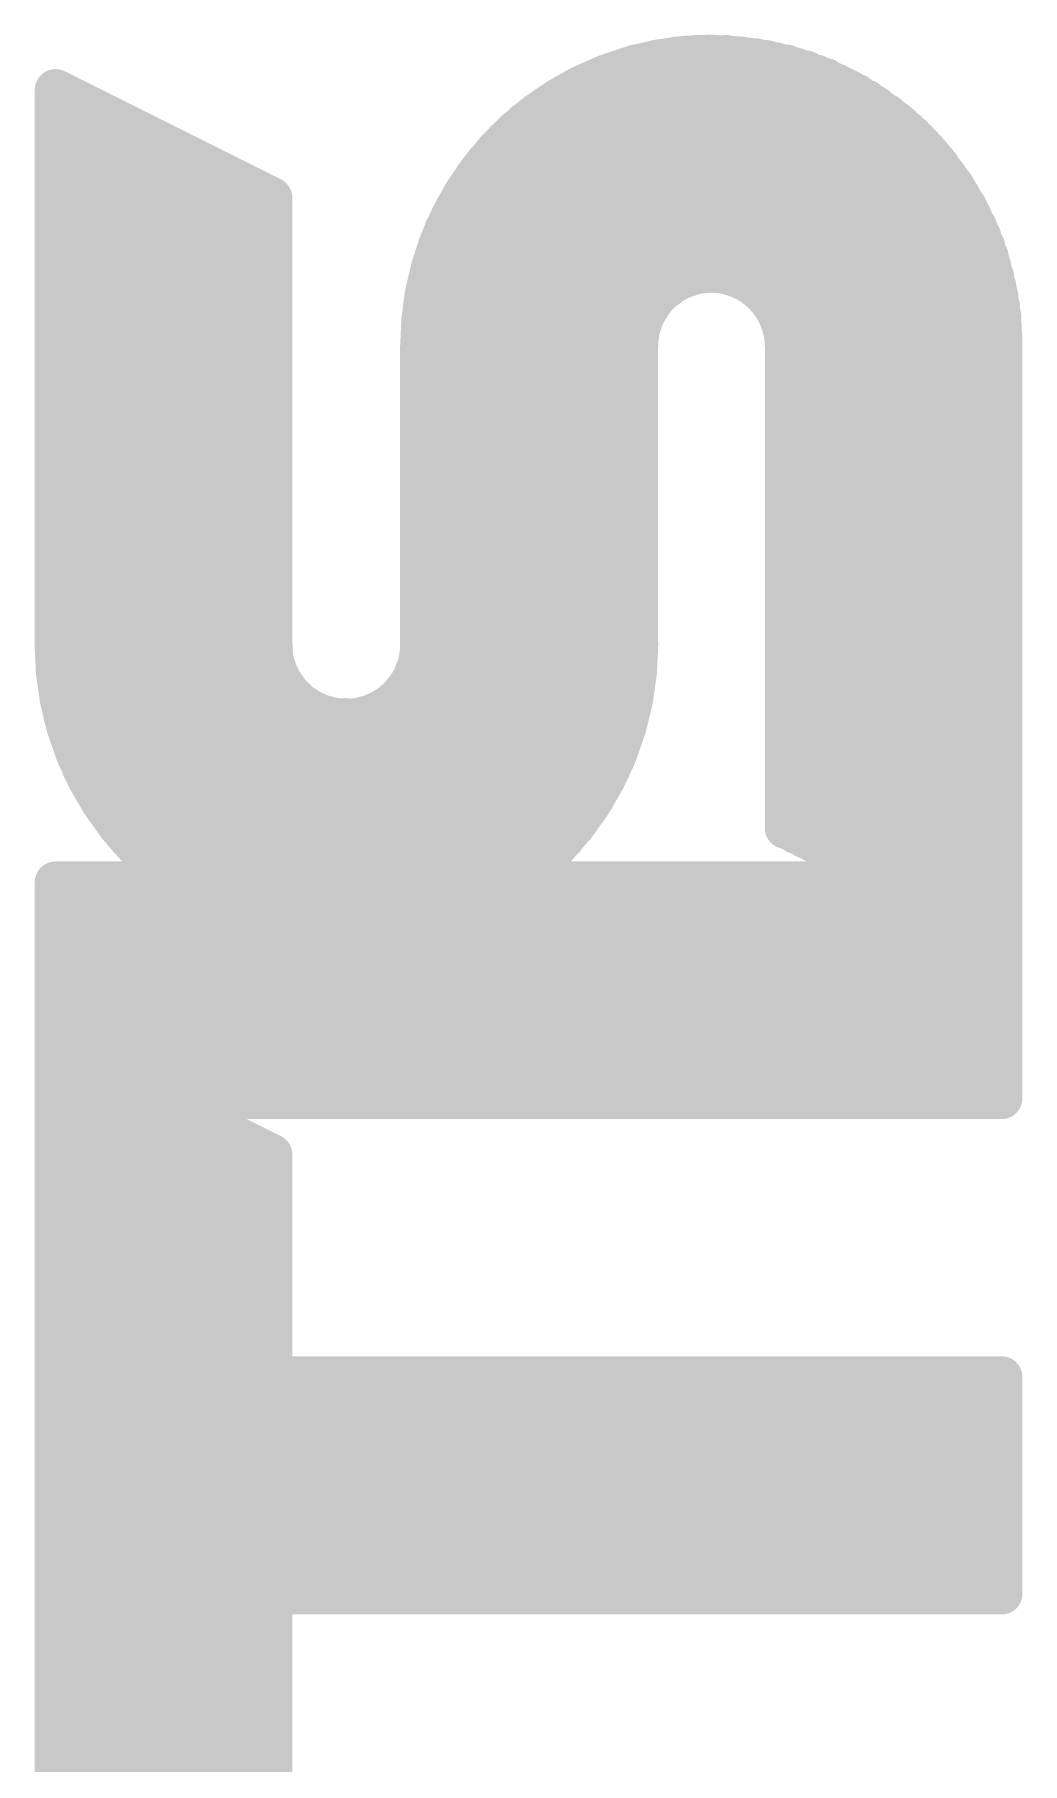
# Model space of a CAD drawing. Extents: x 99.9 to 127.4, y 95.7 to 155.
# Drawn here: x 121.699 to 122.891, y 104.554 to 106.64 of the extents above; entities that cross this region are included whole.
import ezdxf

# ---------------------------------------------------------------- set-up
doc = ezdxf.new("R2010")
doc.units = 0
doc.layers.get('0').update_dxf_attribs({"linetype": 'CONTINUOUS'})
doc.layers.add('SILK-TOP_PHO', color=14, linetype='CONTINUOUS')

# ---------------------------------------------------------------- blocks, each defined once
blk = doc.blocks.new('ROUND_117')
at = {"const_width": 0.02502}
blk.add_lwpolyline([(-0.01251, 0, 1), (0.01251, 0, 1)], format="xyb", close=True, dxfattribs=at)

msp = doc.modelspace()

# ---------------------------------------------------------------- linework, layer by layer
at = {"layer": 'SILK-TOP_PHO', "const_width": 0.050038}
for points in [[(122.515884, 106.614722, 0.4142136), (122.16511, 106.263948)], [(122.86615, 106.263948, 0.4133655), (122.515884, 106.614214)], [(122.515884, 106.353356, 0.4142136), (122.426476, 106.263948)], [(122.605292, 106.263948, 0.409272), (122.515884, 106.353356)], [(121.723912, 105.903776, 0.2434158), (121.872208, 105.617208)], [(121.985024, 105.903776, 0.4142201), (122.07494, 105.813606)], [(122.07494, 105.813606, 0.4142136), (122.16511, 105.903776)], [(122.27814, 105.616756, 0.2433247), (122.426608, 105.903776)]]:
    msp.add_lwpolyline(points, format="xyb", dxfattribs=at)
for points in [[(122.424444, 105.870756), (122.424444, 106.602784)], [(122.436636, 106.306366), (122.436636, 106.605324)], [(122.448574, 106.32313), (122.448574, 106.608118)], [(122.460766, 106.33456), (122.460766, 106.61015)], [(122.472958, 106.342688), (122.472958, 106.612182)], [(122.484896, 106.348022), (122.484896, 106.61269)], [(122.497088, 106.351324), (122.497088, 106.614214)], [(122.50928, 106.353356), (122.50928, 106.614214)], [(122.521218, 106.353356), (122.521218, 106.614214)], [(122.53341, 106.352086), (122.53341, 106.614214)], [(122.545602, 106.34853), (122.545602, 106.61269)], [(122.55754, 106.343196), (122.55754, 106.61142)], [(122.569732, 106.335322), (122.569732, 106.61015)], [(122.58167, 106.3244), (122.58167, 106.608118)], [(122.593862, 106.307636), (122.593862, 106.605324)], [(122.606054, 105.682542), (122.606054, 106.602784)], [(122.376184, 105.723436), (122.376184, 106.585258)], [(122.388122, 105.745788), (122.388122, 106.590592)], [(122.400314, 105.77195), (122.400314, 106.594656)], [(122.412506, 105.807002), (122.412506, 106.59872)], [(122.617992, 105.676446), (122.617992, 106.59872)], [(122.630184, 105.67035), (122.630184, 106.595418)], [(122.642376, 105.665016), (122.642376, 106.590592)], [(122.654314, 105.65892), (122.654314, 106.58602)], [(121.724166, 106.573066), (121.985024, 106.442764)], [(121.724166, 105.903776), (121.724166, 106.573066)], [(121.724166, 106.5657), (121.738136, 106.5657)], [(121.734834, 105.816908), (121.734834, 106.567732)], [(121.747026, 105.779316), (121.747026, 106.561636)], [(122.338338, 106.5657), (122.69343, 106.5657)], [(122.339862, 105.673906), (122.339862, 106.567224)], [(122.3518, 105.687876), (122.3518, 106.573828)], [(122.363992, 105.70464), (122.363992, 106.579924)], [(122.666506, 105.653078), (122.666506, 106.579924)], [(122.678444, 105.646982), (122.678444, 106.573828)], [(122.690636, 105.640886), (122.690636, 106.567732)], [(122.702828, 105.63479), (122.702828, 106.560366)], [(121.724166, 106.553762), (121.76252, 106.553762)], [(121.724166, 106.54157), (121.78665, 106.54157)], [(121.758964, 105.751122), (121.758964, 106.555794)], [(121.771156, 105.728262), (121.771156, 106.549698)], [(121.783348, 105.708704), (121.783348, 106.543602)], [(122.30227, 106.54157), (122.72899, 106.54157)], [(122.30354, 105.637584), (122.30354, 106.54284)], [(122.315732, 105.648252), (122.315732, 106.55173)], [(122.319034, 106.553762), (122.712226, 106.553762)], [(122.32767, 105.660444), (122.32767, 106.559604)], [(122.714766, 105.628694), (122.714766, 106.552238)], [(122.726958, 105.35666), (122.726958, 106.543602)], [(121.724166, 106.529378), (121.81078, 106.529378)], [(121.795286, 105.69194), (121.795286, 106.537506)], [(121.807478, 105.676446), (121.807478, 106.53141)], [(121.81967, 105.662984), (121.81967, 106.525314)], [(121.831608, 105.651046), (121.831608, 106.519472)], [(122.27941, 105.35666), (122.27941, 106.522774)], [(122.287284, 106.529378), (122.744484, 106.529378)], [(122.291348, 105.627424), (122.291348, 106.533442)], [(122.73915, 105.35666), (122.73915, 106.534204)], [(122.751088, 105.35666), (122.751088, 106.523536)], [(121.724166, 106.51744), (121.83491, 106.51744)], [(121.724166, 106.505248), (121.859294, 106.505248)], [(121.8438, 105.640124), (121.8438, 106.513376)], [(121.855738, 105.630218), (121.855738, 106.50728)], [(121.86793, 105.35666), (121.86793, 106.501184)], [(122.255026, 105.35666), (122.255026, 106.498644)], [(122.261884, 106.505248), (122.769884, 106.505248)], [(122.267218, 105.35666), (122.267218, 106.511344)], [(122.273822, 106.51744), (122.757946, 106.51744)], [(122.76328, 105.35666), (122.76328, 106.512106)], [(122.775472, 105.35666), (122.775472, 106.499152)], [(121.724166, 106.493056), (121.883424, 106.493056)], [(121.724166, 106.481118), (121.907554, 106.481118)], [(121.880122, 105.35666), (121.880122, 106.495088)], [(121.89206, 105.35666), (121.89206, 106.489246)], [(121.904252, 105.35666), (121.904252, 106.48315)], [(121.916444, 105.35666), (121.916444, 106.477054)], [(122.241056, 106.481118), (122.790712, 106.481118)], [(122.243088, 105.35666), (122.243088, 106.48442)], [(122.250962, 106.493056), (122.780806, 106.493056)], [(122.78741, 105.35666), (122.78741, 106.485182)], [(121.724166, 106.468926), (121.931684, 106.468926)], [(121.724166, 106.456988), (121.956068, 106.456988)], [(121.928382, 105.35666), (121.928382, 106.470958)], [(121.940574, 105.35666), (121.940574, 106.464862)], [(121.952766, 105.35666), (121.952766, 106.458766)], [(122.22353, 106.456988), (122.808238, 106.456988)], [(122.230896, 105.35666), (122.230896, 106.468418)], [(122.231658, 106.468926), (122.799602, 106.468926)], [(122.799602, 105.35666), (122.799602, 106.468926)], [(121.724166, 106.444796), (121.980198, 106.444796)], [(121.964704, 105.35666), (121.964704, 106.452924)], [(121.976896, 105.35666), (121.976896, 106.446828)], [(121.985024, 105.903776), (121.985024, 106.442764)], [(122.216164, 106.444796), (122.815604, 106.444796)], [(122.218704, 105.35666), (122.218704, 106.45013)], [(122.81154, 105.35666), (122.81154, 106.4514)], [(121.724166, 106.432604), (121.985024, 106.432604)], [(121.724166, 106.420666), (121.985024, 106.420666)], [(122.202702, 106.420666), (122.829066, 106.420666)], [(122.206766, 105.35666), (122.206766, 106.429302)], [(122.208798, 106.432604), (122.82297, 106.432604)], [(122.823732, 105.35666), (122.823732, 106.430572)], [(121.724166, 106.408474), (121.985024, 106.408474)], [(121.724166, 106.396282), (121.985024, 106.396282)], [(122.191272, 106.396282), (122.840496, 106.396282)], [(122.194574, 105.35666), (122.194574, 106.405172)], [(122.196606, 106.408474), (122.835162, 106.408474)], [(122.835924, 105.35666), (122.835924, 106.406442)], [(121.724166, 106.384344), (121.985024, 106.384344)], [(122.182636, 105.35666), (122.182636, 106.372914)], [(122.186446, 106.384344), (122.845322, 106.384344)], [(122.847862, 105.35666), (122.847862, 106.374946)], [(121.724166, 106.372152), (121.985024, 106.372152)], [(121.724166, 106.35996), (121.985024, 106.35996)], [(122.17908, 106.35996), (122.852688, 106.35996)], [(122.182636, 106.372152), (122.849386, 106.372152)], [(121.724166, 106.348022), (121.985024, 106.348022)], [(121.724166, 106.33583), (121.985024, 106.33583)], [(122.173238, 106.33583), (122.46356, 106.33583)], [(122.175778, 106.348022), (122.48642, 106.348022)], [(122.54611, 106.348022), (122.85599, 106.348022)], [(122.56897, 106.33583), (122.858784, 106.33583)], [(121.724166, 106.323892), (121.985024, 106.323892)], [(121.724166, 106.3117), (121.985024, 106.3117)], [(122.168412, 106.3117), (122.4407, 106.3117)], [(122.170444, 105.35666), (122.170444, 106.325162)], [(122.170444, 106.323892), (122.449336, 106.323892)], [(122.582432, 106.323892), (122.861324, 106.323892)], [(122.59183, 106.3117), (122.863356, 106.3117)], [(122.860054, 105.35666), (122.860054, 106.328464)], [(121.724166, 106.299508), (121.985024, 106.299508)], [(122.167142, 106.299508), (122.433842, 106.299508)], [(122.597926, 106.299508), (122.86488, 106.299508)], [(121.724166, 106.28757), (121.985024, 106.28757)], [(121.724166, 106.275378), (121.985024, 106.275378)], [(122.165618, 106.275378), (122.427238, 106.275378)], [(122.16638, 106.28757), (122.429778, 106.28757)], [(122.602498, 106.28757), (122.865388, 106.28757)], [(122.60453, 106.275378), (122.86615, 106.275378)], [(121.724166, 106.263186), (121.985024, 106.263186)], [(121.724166, 106.251248), (121.985024, 106.251248)], [(122.16511, 105.903776), (122.16511, 106.263948)], [(122.16511, 106.263186), (122.426476, 106.263186)], [(122.16511, 106.251248), (122.426476, 106.251248)], [(122.426476, 105.903776), (122.426476, 106.263948)], [(122.605292, 105.683304), (122.605292, 106.263948)], [(122.605292, 106.263186), (122.86615, 106.263186)], [(122.605292, 106.251248), (122.86615, 106.251248)], [(122.86615, 105.35666), (122.86615, 106.263948)], [(121.724166, 106.239056), (121.985024, 106.239056)], [(121.724166, 106.227118), (121.985024, 106.227118)], [(122.16511, 106.239056), (122.426476, 106.239056)], [(122.16511, 106.227118), (122.426476, 106.227118)], [(122.605292, 106.239056), (122.86615, 106.239056)], [(122.605292, 106.227118), (122.86615, 106.227118)], [(121.724166, 106.214926), (121.985024, 106.214926)], [(122.16511, 106.214926), (122.426476, 106.214926)], [(122.605292, 106.214926), (122.86615, 106.214926)], [(121.724166, 106.202734), (121.985024, 106.202734)], [(121.724166, 106.190796), (121.985024, 106.190796)], [(122.16511, 106.202734), (122.426476, 106.202734)], [(122.16511, 106.190796), (122.426476, 106.190796)], [(122.605292, 106.202734), (122.86615, 106.202734)], [(122.605292, 106.190796), (122.86615, 106.190796)], [(121.724166, 106.178604), (121.985024, 106.178604)], [(121.724166, 106.166412), (121.985024, 106.166412)], [(122.16511, 106.178604), (122.426476, 106.178604)], [(122.16511, 106.166412), (122.426476, 106.166412)], [(122.605292, 106.178604), (122.86615, 106.178604)], [(122.605292, 106.166412), (122.86615, 106.166412)], [(121.724166, 106.154474), (121.985024, 106.154474)], [(122.16511, 106.154474), (122.426476, 106.154474)], [(122.605292, 106.154474), (122.86615, 106.154474)], [(121.724166, 106.142282), (121.985024, 106.142282)], [(121.724166, 106.13009), (121.985024, 106.13009)], [(122.16511, 106.142282), (122.426476, 106.142282)], [(122.16511, 106.13009), (122.426476, 106.13009)], [(122.605292, 106.142282), (122.86615, 106.142282)], [(122.605292, 106.13009), (122.86615, 106.13009)], [(121.724166, 106.118152), (121.985024, 106.118152)], [(121.724166, 106.10596), (121.985024, 106.10596)], [(122.16511, 106.118152), (122.426476, 106.118152)], [(122.16511, 106.10596), (122.426476, 106.10596)], [(122.605292, 106.118152), (122.86615, 106.118152)], [(122.605292, 106.10596), (122.86615, 106.10596)], [(121.724166, 106.094022), (121.985024, 106.094022)], [(121.724166, 106.08183), (121.985024, 106.08183)], [(122.16511, 106.094022), (122.426476, 106.094022)], [(122.16511, 106.08183), (122.426476, 106.08183)], [(122.605292, 106.094022), (122.86615, 106.094022)], [(122.605292, 106.08183), (122.86615, 106.08183)], [(121.724166, 106.069638), (121.985024, 106.069638)], [(122.16511, 106.069638), (122.426476, 106.069638)], [(122.605292, 106.069638), (122.86615, 106.069638)], [(121.724166, 106.0577), (121.985024, 106.0577)], [(121.724166, 106.045508), (121.985024, 106.045508)], [(122.16511, 106.0577), (122.426476, 106.0577)], [(122.16511, 106.045508), (122.426476, 106.045508)], [(122.605292, 106.0577), (122.86615, 106.0577)], [(122.605292, 106.045508), (122.86615, 106.045508)], [(121.724166, 106.033316), (121.985024, 106.033316)], [(121.724166, 106.021378), (121.985024, 106.021378)], [(122.16511, 106.033316), (122.426476, 106.033316)], [(122.16511, 106.021378), (122.426476, 106.021378)], [(122.605292, 106.033316), (122.86615, 106.033316)], [(122.605292, 106.021378), (122.86615, 106.021378)], [(121.724166, 106.009186), (121.985024, 106.009186)], [(121.724166, 105.996994), (121.985024, 105.996994)], [(122.16511, 106.009186), (122.426476, 106.009186)], [(122.16511, 105.996994), (122.426476, 105.996994)], [(122.605292, 106.009186), (122.86615, 106.009186)], [(122.605292, 105.996994), (122.86615, 105.996994)], [(121.724166, 105.985056), (121.985024, 105.985056)], [(122.16511, 105.985056), (122.426476, 105.985056)], [(122.605292, 105.985056), (122.86615, 105.985056)], [(121.724166, 105.972864), (121.985024, 105.972864)], [(121.724166, 105.960926), (121.985024, 105.960926)], [(122.16511, 105.972864), (122.426476, 105.972864)], [(122.16511, 105.960926), (122.426476, 105.960926)], [(122.605292, 105.972864), (122.86615, 105.972864)], [(122.605292, 105.960926), (122.86615, 105.960926)], [(121.724166, 105.948734), (121.985024, 105.948734)], [(121.724166, 105.936542), (121.985024, 105.936542)], [(122.16511, 105.948734), (122.426476, 105.948734)], [(122.16511, 105.936542), (122.426476, 105.936542)], [(122.605292, 105.948734), (122.86615, 105.948734)], [(122.605292, 105.936542), (122.86615, 105.936542)], [(121.724166, 105.924604), (121.985024, 105.924604)], [(122.16511, 105.924604), (122.426476, 105.924604)], [(122.605292, 105.924604), (122.86615, 105.924604)], [(121.724166, 105.912412), (121.985024, 105.912412)], [(121.724166, 105.90022), (121.985532, 105.90022)], [(122.16511, 105.912412), (122.426476, 105.912412)], [(122.16511, 105.90022), (122.426476, 105.90022)], [(122.605292, 105.912412), (122.86615, 105.912412)], [(122.605292, 105.90022), (122.86615, 105.90022)], [(121.724674, 105.888282), (121.986294, 105.888282)], [(121.725436, 105.87609), (121.989596, 105.87609)], [(121.988834, 105.35666), (121.988834, 105.87736)], [(122.161046, 105.87609), (122.425206, 105.87609)], [(122.164348, 105.888282), (122.425714, 105.888282)], [(122.605292, 105.888282), (122.86615, 105.888282)], [(122.605292, 105.87609), (122.86615, 105.87609)], [(121.726706, 105.864152), (121.994422, 105.864152)], [(121.72823, 105.85196), (122.001788, 105.85196)], [(122.001026, 105.35666), (122.001026, 105.852722)], [(122.148854, 105.85196), (122.422412, 105.85196)], [(122.15622, 105.864152), (122.423936, 105.864152)], [(122.158252, 105.35666), (122.158252, 105.869994)], [(122.605292, 105.864152), (122.86615, 105.864152)], [(122.605292, 105.85196), (122.86615, 105.85196)], [(121.730262, 105.839768), (122.011694, 105.839768)], [(122.013218, 105.35666), (122.013218, 105.838498)], [(122.134122, 105.35666), (122.134122, 105.835704)], [(122.138948, 105.839768), (122.42038, 105.839768)], [(122.146314, 105.35666), (122.146314, 105.849166)], [(122.605292, 105.839768), (122.86615, 105.839768)], [(121.732802, 105.82783), (122.02668, 105.82783)], [(121.735596, 105.815638), (122.056144, 105.815638)], [(122.025156, 105.35666), (122.025156, 105.8291)], [(122.037348, 105.35666), (122.037348, 105.822242)], [(122.04954, 105.35666), (122.04954, 105.81767)], [(122.061478, 105.35666), (122.061478, 105.814876)], [(122.07367, 105.35666), (122.07367, 105.814368)], [(122.085608, 105.35666), (122.085608, 105.814368)], [(122.094498, 105.815638), (122.415046, 105.815638)], [(122.0978, 105.35666), (122.0978, 105.816908)], [(122.109992, 105.35666), (122.109992, 105.820972)], [(122.12193, 105.35666), (122.12193, 105.827068)], [(122.123962, 105.82783), (122.41784, 105.82783)], [(122.605292, 105.82783), (122.86615, 105.82783)], [(122.605292, 105.815638), (122.86615, 105.815638)], [(121.738898, 105.803446), (122.411744, 105.803446)], [(121.742962, 105.791508), (122.40768, 105.791508)], [(122.605292, 105.803446), (122.86615, 105.803446)], [(122.605292, 105.791508), (122.86615, 105.791508)], [(121.747026, 105.779316), (122.403616, 105.779316)], [(122.605292, 105.779316), (122.86615, 105.779316)], [(121.751598, 105.767124), (122.399044, 105.767124)], [(121.756932, 105.755186), (122.393456, 105.755186)], [(122.605292, 105.767124), (122.86615, 105.767124)], [(122.605292, 105.755186), (122.86615, 105.755186)], [(121.763028, 105.742994), (122.387614, 105.742994)], [(121.769886, 105.731056), (122.380756, 105.731056)], [(122.605292, 105.742994), (122.86615, 105.742994)], [(122.605292, 105.731056), (122.86615, 105.731056)], [(121.777252, 105.718864), (122.374152, 105.718864)], [(121.784618, 105.706672), (122.366024, 105.706672)], [(122.605292, 105.718864), (122.86615, 105.718864)], [(122.605292, 105.706672), (122.86615, 105.706672)], [(121.793254, 105.694734), (122.357388, 105.694734)], [(122.605292, 105.694734), (122.86615, 105.694734)], [(121.802652, 105.682542), (122.34799, 105.682542)], [(121.812812, 105.67035), (122.33783, 105.67035)], [(122.605292, 105.683304), (122.737118, 105.617264)], [(122.605292, 105.682542), (122.86615, 105.682542)], [(122.630184, 105.67035), (122.86615, 105.67035)], [(121.824242, 105.658412), (122.3264, 105.658412)], [(121.836942, 105.64622), (122.314208, 105.64622)], [(122.655076, 105.658412), (122.86615, 105.658412)], [(122.679206, 105.64622), (122.86615, 105.64622)], [(121.850404, 105.634282), (122.300238, 105.634282)], [(121.865898, 105.62209), (122.284744, 105.62209)], [(122.703336, 105.634282), (122.86615, 105.634282)], [(122.72772, 105.62209), (122.86615, 105.62209)], [(121.724166, 105.617264), (121.871994, 105.617264)], [(121.724166, 104.488234), (121.724166, 105.617264)], [(121.724166, 105.609898), (122.86615, 105.609898)], [(121.734834, 104.482646), (121.734834, 105.617264)], [(121.747026, 104.476804), (121.747026, 105.617264)], [(121.758964, 104.470708), (121.758964, 105.617264)], [(121.771156, 104.464612), (121.771156, 105.617264)], [(121.783348, 104.458516), (121.783348, 105.617264)], [(121.795286, 104.45242), (121.795286, 105.617264)], [(121.807478, 104.446578), (121.807478, 105.617264)], [(121.81967, 104.440482), (121.81967, 105.617264)], [(121.831608, 104.434386), (121.831608, 105.617264)], [(121.8438, 104.42829), (121.8438, 105.617264)], [(121.855738, 104.422194), (121.855738, 105.617264)], [(122.277886, 105.617264), (122.737118, 105.617264)], [(122.291348, 105.35666), (122.291348, 105.617264)], [(122.30354, 105.35666), (122.30354, 105.617264)], [(122.315732, 105.35666), (122.315732, 105.617264)], [(122.32767, 105.35666), (122.32767, 105.617264)], [(122.339862, 105.35666), (122.339862, 105.617264)], [(122.3518, 105.35666), (122.3518, 105.617264)], [(122.363992, 105.35666), (122.363992, 105.617264)], [(122.376184, 105.35666), (122.376184, 105.617264)], [(122.388122, 105.35666), (122.388122, 105.617264)], [(122.400314, 105.35666), (122.400314, 105.617264)], [(122.412506, 105.35666), (122.412506, 105.617264)], [(122.424444, 105.35666), (122.424444, 105.617264)], [(122.436636, 105.35666), (122.436636, 105.617264)], [(122.448574, 105.35666), (122.448574, 105.617264)], [(122.460766, 105.35666), (122.460766, 105.617264)], [(122.472958, 105.35666), (122.472958, 105.617264)], [(122.484896, 105.35666), (122.484896, 105.617264)], [(122.497088, 105.35666), (122.497088, 105.617264)], [(122.50928, 105.35666), (122.50928, 105.617264)], [(122.521218, 105.35666), (122.521218, 105.617264)], [(122.53341, 105.35666), (122.53341, 105.617264)], [(122.545602, 105.35666), (122.545602, 105.617264)], [(122.55754, 105.35666), (122.55754, 105.617264)], [(122.569732, 105.35666), (122.569732, 105.617264)], [(122.58167, 105.35666), (122.58167, 105.617264)], [(122.593862, 105.35666), (122.593862, 105.617264)], [(122.606054, 105.35666), (122.606054, 105.617264)], [(122.617992, 105.35666), (122.617992, 105.617264)], [(122.630184, 105.35666), (122.630184, 105.617264)], [(122.642376, 105.35666), (122.642376, 105.617264)], [(122.654314, 105.35666), (122.654314, 105.617264)], [(122.666506, 105.35666), (122.666506, 105.617264)], [(122.678444, 105.35666), (122.678444, 105.617264)], [(122.690636, 105.35666), (122.690636, 105.617264)], [(122.702828, 105.35666), (122.702828, 105.617264)], [(122.714766, 105.35666), (122.714766, 105.617264)], [(121.724166, 105.59796), (122.86615, 105.59796)], [(121.724166, 105.585768), (122.86615, 105.585768)], [(121.724166, 105.573576), (122.86615, 105.573576)], [(121.724166, 105.561638), (122.86615, 105.561638)], [(121.724166, 105.549446), (122.86615, 105.549446)], [(121.724166, 105.537254), (122.86615, 105.537254)], [(121.724166, 105.525316), (122.86615, 105.525316)], [(121.724166, 105.513124), (122.86615, 105.513124)], [(121.724166, 105.501186), (122.86615, 105.501186)], [(121.724166, 105.488994), (122.86615, 105.488994)], [(121.724166, 105.476802), (122.86615, 105.476802)], [(121.724166, 105.464864), (122.86615, 105.464864)], [(121.724166, 105.452672), (122.86615, 105.452672)], [(121.724166, 105.44048), (122.86615, 105.44048)], [(121.724166, 105.428542), (122.86615, 105.428542)], [(121.724166, 105.41635), (122.86615, 105.41635)], [(121.724166, 105.404158), (122.86615, 105.404158)], [(121.724166, 105.39222), (122.86615, 105.39222)], [(121.724166, 105.380028), (122.86615, 105.380028)], [(121.724166, 105.36809), (122.86615, 105.36809)], [(121.724166, 105.355898), (121.850404, 105.355898)], [(121.849134, 105.35666), (122.86615, 105.35666)], [(121.849134, 105.35666), (121.985024, 105.288588)], [(121.724166, 105.343706), (121.874788, 105.343706)], [(121.724166, 105.331768), (121.898918, 105.331768)], [(121.86793, 104.416098), (121.86793, 105.347262)], [(121.880122, 104.410256), (121.880122, 105.341166)], [(121.89206, 104.40416), (121.89206, 105.33507)], [(121.724166, 105.319576), (121.923048, 105.319576)], [(121.904252, 104.398064), (121.904252, 105.328974)], [(121.916444, 104.391968), (121.916444, 105.322878)], [(121.928382, 103.506778), (121.928382, 105.316782)], [(121.940574, 103.496618), (121.940574, 105.31094)], [(121.724166, 105.307384), (121.947178, 105.307384)], [(121.724166, 105.295446), (121.971562, 105.295446)], [(121.952766, 103.48722), (121.952766, 105.304844)], [(121.964704, 103.478584), (121.964704, 105.298748)], [(121.976896, 103.469948), (121.976896, 105.292652)], [(121.985024, 105.020364), (121.985024, 105.288588)], [(121.724166, 105.283254), (121.985024, 105.283254)], [(121.724166, 105.271316), (121.985024, 105.271316)], [(121.724166, 105.259124), (121.985024, 105.259124)], [(121.724166, 105.246932), (121.985024, 105.246932)], [(121.724166, 105.234994), (121.985024, 105.234994)], [(121.724166, 105.222802), (121.985024, 105.222802)], [(121.724166, 105.21061), (121.985024, 105.21061)], [(121.724166, 105.198672), (121.985024, 105.198672)], [(121.724166, 105.18648), (121.985024, 105.18648)], [(121.724166, 105.174288), (121.985024, 105.174288)], [(121.724166, 105.16235), (121.985024, 105.16235)], [(121.724166, 105.150158), (121.985024, 105.150158)], [(121.724166, 105.13822), (121.985024, 105.13822)], [(121.724166, 105.126028), (121.985024, 105.126028)], [(121.724166, 105.113836), (121.985024, 105.113836)], [(121.724166, 105.101898), (121.985024, 105.101898)], [(121.724166, 105.089706), (121.985024, 105.089706)], [(121.724166, 105.077514), (121.985024, 105.077514)], [(121.724166, 105.065576), (121.985024, 105.065576)], [(121.724166, 105.053384), (121.985024, 105.053384)], [(121.724166, 105.041446), (121.985024, 105.041446)], [(121.724166, 105.029254), (121.985024, 105.029254)], [(121.724166, 105.017062), (122.86615, 105.017062)], [(121.985024, 105.020364), (122.86615, 105.020364)], [(121.988834, 104.758998), (121.988834, 105.020364)], [(122.001026, 104.758998), (122.001026, 105.020364)], [(122.013218, 104.758998), (122.013218, 105.020364)], [(122.025156, 104.758998), (122.025156, 105.020364)], [(122.037348, 104.758998), (122.037348, 105.020364)], [(122.04954, 104.758998), (122.04954, 105.020364)], [(122.061478, 104.758998), (122.061478, 105.020364)], [(122.07367, 104.758998), (122.07367, 105.020364)], [(122.085608, 104.758998), (122.085608, 105.020364)], [(122.0978, 104.758998), (122.0978, 105.020364)], [(122.109992, 104.758998), (122.109992, 105.020364)], [(122.12193, 104.758998), (122.12193, 105.020364)], [(122.134122, 104.758998), (122.134122, 105.020364)], [(122.146314, 104.758998), (122.146314, 105.020364)], [(122.158252, 104.758998), (122.158252, 105.020364)], [(122.170444, 104.758998), (122.170444, 105.020364)], [(122.182636, 104.758998), (122.182636, 105.020364)], [(122.194574, 104.758998), (122.194574, 105.020364)], [(122.206766, 104.758998), (122.206766, 105.020364)], [(122.218704, 104.758998), (122.218704, 105.020364)], [(122.230896, 104.758998), (122.230896, 105.020364)], [(122.243088, 104.758998), (122.243088, 105.020364)], [(122.255026, 104.758998), (122.255026, 105.020364)], [(122.267218, 104.758998), (122.267218, 105.020364)], [(122.27941, 104.758998), (122.27941, 105.020364)], [(122.291348, 104.758998), (122.291348, 105.020364)], [(122.30354, 104.758998), (122.30354, 105.020364)], [(122.315732, 104.758998), (122.315732, 105.020364)], [(122.32767, 104.758998), (122.32767, 105.020364)], [(122.339862, 104.758998), (122.339862, 105.020364)], [(122.3518, 104.758998), (122.3518, 105.020364)], [(122.363992, 104.758998), (122.363992, 105.020364)], [(122.376184, 104.758998), (122.376184, 105.020364)], [(122.388122, 104.758998), (122.388122, 105.020364)], [(122.400314, 104.758998), (122.400314, 105.020364)], [(122.412506, 104.758998), (122.412506, 105.020364)], [(122.424444, 104.758998), (122.424444, 105.020364)], [(122.436636, 104.758998), (122.436636, 105.020364)], [(122.448574, 104.758998), (122.448574, 105.020364)], [(122.460766, 104.758998), (122.460766, 105.020364)], [(122.472958, 104.758998), (122.472958, 105.020364)], [(122.484896, 104.758998), (122.484896, 105.020364)], [(122.497088, 104.758998), (122.497088, 105.020364)], [(122.50928, 104.758998), (122.50928, 105.020364)], [(122.521218, 104.758998), (122.521218, 105.020364)], [(122.53341, 104.758998), (122.53341, 105.020364)], [(122.545602, 104.758998), (122.545602, 105.020364)], [(122.55754, 104.758998), (122.55754, 105.020364)], [(122.569732, 104.758998), (122.569732, 105.020364)], [(122.58167, 104.758998), (122.58167, 105.020364)], [(122.593862, 104.758998), (122.593862, 105.020364)], [(122.606054, 104.758998), (122.606054, 105.020364)], [(122.617992, 104.758998), (122.617992, 105.020364)], [(122.630184, 104.758998), (122.630184, 105.020364)], [(122.642376, 104.758998), (122.642376, 105.020364)], [(122.654314, 104.758998), (122.654314, 105.020364)], [(122.666506, 104.758998), (122.666506, 105.020364)], [(122.678444, 104.758998), (122.678444, 105.020364)], [(122.690636, 104.758998), (122.690636, 105.020364)], [(122.702828, 104.758998), (122.702828, 105.020364)], [(122.714766, 104.758998), (122.714766, 105.020364)], [(122.726958, 104.758998), (122.726958, 105.020364)], [(122.73915, 104.758998), (122.73915, 105.020364)], [(122.751088, 104.758998), (122.751088, 105.020364)], [(122.76328, 104.758998), (122.76328, 105.020364)], [(122.775472, 104.758998), (122.775472, 105.020364)], [(122.78741, 104.758998), (122.78741, 105.020364)], [(122.799602, 104.758998), (122.799602, 105.020364)], [(122.81154, 104.758998), (122.81154, 105.020364)], [(122.823732, 104.758998), (122.823732, 105.020364)], [(122.835924, 104.758998), (122.835924, 105.020364)], [(122.847862, 104.758998), (122.847862, 105.020364)], [(122.860054, 104.758998), (122.860054, 105.020364)], [(122.86615, 104.758998), (122.86615, 105.020364)], [(121.724166, 105.005124), (122.86615, 105.005124)], [(121.724166, 104.992932), (122.86615, 104.992932)], [(121.724166, 104.98074), (122.86615, 104.98074)], [(121.724166, 104.968802), (122.86615, 104.968802)], [(121.724166, 104.95661), (122.86615, 104.95661)], [(121.724166, 104.944418), (122.86615, 104.944418)], [(121.724166, 104.93248), (122.86615, 104.93248)], [(121.724166, 104.920288), (122.86615, 104.920288)], [(121.724166, 104.90835), (122.86615, 104.90835)], [(121.724166, 104.896158), (122.86615, 104.896158)], [(121.724166, 104.883966), (122.86615, 104.883966)], [(121.724166, 104.872028), (122.86615, 104.872028)], [(121.724166, 104.859836), (122.86615, 104.859836)], [(121.724166, 104.847644), (122.86615, 104.847644)], [(121.724166, 104.835706), (122.86615, 104.835706)], [(121.724166, 104.823514), (122.86615, 104.823514)], [(121.724166, 104.811322), (122.86615, 104.811322)], [(121.724166, 104.799384), (122.86615, 104.799384)], [(121.724166, 104.787192), (122.86615, 104.787192)], [(121.724166, 104.775254), (122.86615, 104.775254)], [(121.724166, 104.763062), (122.86615, 104.763062)], [(121.724166, 104.75087), (121.985024, 104.75087)], [(121.985024, 104.426258), (121.985024, 104.758998)], [(121.985024, 104.758998), (122.86615, 104.758998)], [(121.724166, 104.738932), (121.985024, 104.738932)], [(121.724166, 104.72674), (121.985024, 104.72674)], [(121.724166, 104.714548), (121.985024, 104.714548)], [(121.724166, 104.70261), (121.985024, 104.70261)], [(121.724166, 104.690418), (121.985024, 104.690418)], [(121.724166, 104.67848), (121.985024, 104.67848)], [(121.724166, 104.666288), (121.985024, 104.666288)], [(121.724166, 104.654096), (121.985024, 104.654096)], [(121.724166, 104.642158), (121.985024, 104.642158)], [(121.724166, 104.629966), (121.985024, 104.629966)], [(121.724166, 104.617774), (121.985024, 104.617774)], [(121.724166, 104.605836), (121.985024, 104.605836)], [(121.724166, 104.593644), (121.985024, 104.593644)], [(121.724166, 104.581452), (121.985024, 104.581452)], [(121.724166, 104.569514), (121.985024, 104.569514)], [(121.724166, 104.557322), (121.985024, 104.557322)], [(121.724166, 104.545384), (121.985024, 104.545384)], [(121.724166, 104.533192), (121.985024, 104.533192)]]:
    msp.add_lwpolyline(points, dxfattribs=at)

# ---------------------------------------------------------------- block references
at = {"layer": 'SILK-TOP_PHO'}
for p in [(122.424444, 106.602784), (122.436636, 106.605324), (122.448574, 106.608118), (122.460766, 106.61015), (122.472958, 106.612182), (122.484896, 106.61269), (122.497088, 106.614214), (122.50928, 106.614214), (122.515884, 106.614722), (122.515884, 106.614214), (122.515884, 106.614214), (122.521218, 106.614214), (122.53341, 106.614214), (122.545602, 106.61269), (122.55754, 106.61142), (122.569732, 106.61015), (122.58167, 106.608118), (122.593862, 106.605324), (122.606054, 106.602784), (122.376184, 106.585258), (122.388122, 106.590592), (122.400314, 106.594656), (122.412506, 106.59872), (122.617992, 106.59872), (122.630184, 106.595418), (122.642376, 106.590592), (122.654314, 106.58602), (121.724166, 106.573066), (121.724166, 106.573066), (121.724166, 106.5657), (121.734834, 106.567732), (121.738136, 106.5657), (121.747026, 106.561636), (122.338338, 106.5657), (122.339862, 106.567224), (122.3518, 106.573828), (122.363992, 106.579924), (122.666506, 106.579924), (122.678444, 106.573828), (122.690636, 106.567732), (122.69343, 106.5657), (122.702828, 106.560366), (121.724166, 106.553762), (121.724166, 106.54157), (121.758964, 106.555794), (121.76252, 106.553762), (121.771156, 106.549698), (121.783348, 106.543602), (121.78665, 106.54157), (122.30227, 106.54157), (122.30354, 106.54284), (122.315732, 106.55173), (122.319034, 106.553762), (122.32767, 106.559604), (122.712226, 106.553762), (122.714766, 106.552238), (122.726958, 106.543602), (122.72899, 106.54157), (121.724166, 106.529378), (121.795286, 106.537506), (121.807478, 106.53141), (121.81078, 106.529378), (121.81967, 106.525314), (121.831608, 106.519472), (122.27941, 106.522774), (122.287284, 106.529378), (122.291348, 106.533442), (122.73915, 106.534204), (122.744484, 106.529378), (122.751088, 106.523536), (121.724166, 106.51744), (121.724166, 106.505248), (121.83491, 106.51744), (121.8438, 106.513376), (121.855738, 106.50728), (121.859294, 106.505248), (121.86793, 106.501184), (122.255026, 106.498644), (122.261884, 106.505248), (122.267218, 106.511344), (122.273822, 106.51744), (122.757946, 106.51744), (122.76328, 106.512106), (122.769884, 106.505248), (122.775472, 106.499152), (121.724166, 106.493056), (121.724166, 106.481118), (121.880122, 106.495088), (121.883424, 106.493056), (121.89206, 106.489246), (121.904252, 106.48315), (121.907554, 106.481118), (121.916444, 106.477054), (122.241056, 106.481118), (122.243088, 106.48442), (122.250962, 106.493056), (122.780806, 106.493056), (122.78741, 106.485182), (122.790712, 106.481118), (121.724166, 106.468926), (121.724166, 106.456988), (121.928382, 106.470958), (121.931684, 106.468926), (121.940574, 106.464862), (121.952766, 106.458766), (121.956068, 106.456988), (122.22353, 106.456988), (122.230896, 106.468418), (122.231658, 106.468926), (122.799602, 106.468926), (122.799602, 106.468926), (122.808238, 106.456988), (121.724166, 106.444796), (121.964704, 106.452924), (121.976896, 106.446828), (121.980198, 106.444796), (121.985024, 106.442764), (121.985024, 106.442764), (122.216164, 106.444796), (122.218704, 106.45013), (122.81154, 106.4514), (122.815604, 106.444796), (121.724166, 106.432604), (121.724166, 106.420666), (121.985024, 106.432604), (121.985024, 106.420666), (122.202702, 106.420666), (122.206766, 106.429302), (122.208798, 106.432604), (122.82297, 106.432604), (122.823732, 106.430572), (122.829066, 106.420666), (121.724166, 106.408474), (121.724166, 106.396282), (121.985024, 106.408474), (121.985024, 106.396282), (122.191272, 106.396282), (122.194574, 106.405172), (122.196606, 106.408474), (122.835162, 106.408474), (122.835924, 106.406442), (122.840496, 106.396282), (121.724166, 106.384344), (121.985024, 106.384344), (122.182636, 106.372914), (122.186446, 106.384344), (122.845322, 106.384344), (122.847862, 106.374946), (121.724166, 106.372152), (121.724166, 106.35996), (121.985024, 106.372152), (121.985024, 106.35996), (122.17908, 106.35996), (122.182636, 106.372152), (122.50928, 106.353356), (122.515884, 106.353356), (122.515884, 106.353356), (122.515884, 106.353356), (122.521218, 106.353356), (122.53341, 106.352086), (122.849386, 106.372152), (122.852688, 106.35996), (121.724166, 106.348022), (121.724166, 106.33583), (121.985024, 106.348022), (121.985024, 106.33583), (122.173238, 106.33583), (122.175778, 106.348022), (122.460766, 106.33456), (122.46356, 106.33583), (122.472958, 106.342688), (122.484896, 106.348022), (122.48642, 106.348022), (122.497088, 106.351324), (122.545602, 106.34853), (122.54611, 106.348022), (122.55754, 106.343196), (122.56897, 106.33583), (122.569732, 106.335322), (122.85599, 106.348022), (122.858784, 106.33583), (121.724166, 106.323892), (121.724166, 106.3117), (121.985024, 106.323892), (121.985024, 106.3117), (122.168412, 106.3117), (122.170444, 106.325162), (122.170444, 106.323892), (122.4407, 106.3117), (122.448574, 106.32313), (122.449336, 106.323892), (122.58167, 106.3244), (122.582432, 106.323892), (122.59183, 106.3117), (122.860054, 106.328464), (122.861324, 106.323892), (122.863356, 106.3117), (121.724166, 106.299508), (121.985024, 106.299508), (122.167142, 106.299508), (122.433842, 106.299508), (122.436636, 106.306366), (122.593862, 106.307636), (122.597926, 106.299508), (122.86488, 106.299508), (121.724166, 106.28757), (121.724166, 106.275378), (121.985024, 106.28757), (121.985024, 106.275378), (122.165618, 106.275378), (122.16638, 106.28757), (122.427238, 106.275378), (122.429778, 106.28757), (122.602498, 106.28757), (122.60453, 106.275378), (122.865388, 106.28757), (122.86615, 106.275378), (121.724166, 106.263186), (121.724166, 106.251248), (121.985024, 106.263186), (121.985024, 106.251248), (122.16511, 106.263948), (122.16511, 106.263948), (122.16511, 106.263948), (122.16511, 106.263186), (122.16511, 106.251248), (122.426476, 106.263948), (122.426476, 106.263948), (122.426476, 106.263948), (122.426476, 106.263186), (122.426476, 106.251248), (122.605292, 106.263948), (122.605292, 106.263948), (122.605292, 106.263186), (122.605292, 106.251248), (122.86615, 106.263948), (122.86615, 106.263948), (122.86615, 106.263186), (122.86615, 106.251248), (121.724166, 106.239056), (121.724166, 106.227118), (121.985024, 106.239056), (121.985024, 106.227118), (122.16511, 106.239056), (122.16511, 106.227118), (122.426476, 106.239056), (122.426476, 106.227118), (122.605292, 106.239056), (122.605292, 106.227118), (122.86615, 106.239056), (122.86615, 106.227118), (121.724166, 106.214926), (121.985024, 106.214926), (122.16511, 106.214926), (122.426476, 106.214926), (122.605292, 106.214926), (122.86615, 106.214926), (121.724166, 106.202734), (121.724166, 106.190796), (121.985024, 106.202734), (121.985024, 106.190796), (122.16511, 106.202734), (122.16511, 106.190796), (122.426476, 106.202734), (122.426476, 106.190796), (122.605292, 106.202734), (122.605292, 106.190796), (122.86615, 106.202734), (122.86615, 106.190796), (121.724166, 106.178604), (121.724166, 106.166412), (121.985024, 106.178604), (121.985024, 106.166412), (122.16511, 106.178604), (122.16511, 106.166412), (122.426476, 106.178604), (122.426476, 106.166412), (122.605292, 106.178604), (122.605292, 106.166412), (122.86615, 106.178604), (122.86615, 106.166412), (121.724166, 106.154474), (121.985024, 106.154474), (122.16511, 106.154474), (122.426476, 106.154474), (122.605292, 106.154474), (122.86615, 106.154474), (121.724166, 106.142282), (121.724166, 106.13009), (121.985024, 106.142282), (121.985024, 106.13009), (122.16511, 106.142282), (122.16511, 106.13009), (122.426476, 106.142282), (122.426476, 106.13009), (122.605292, 106.142282), (122.605292, 106.13009), (122.86615, 106.142282), (122.86615, 106.13009), (121.724166, 106.118152), (121.724166, 106.10596), (121.985024, 106.118152), (121.985024, 106.10596), (122.16511, 106.118152), (122.16511, 106.10596), (122.426476, 106.118152), (122.426476, 106.10596), (122.605292, 106.118152), (122.605292, 106.10596), (122.86615, 106.118152), (122.86615, 106.10596), (121.724166, 106.094022), (121.724166, 106.08183), (121.985024, 106.094022), (121.985024, 106.08183), (122.16511, 106.094022), (122.16511, 106.08183), (122.426476, 106.094022), (122.426476, 106.08183), (122.605292, 106.094022), (122.605292, 106.08183), (122.86615, 106.094022), (122.86615, 106.08183), (121.724166, 106.069638), (121.985024, 106.069638), (122.16511, 106.069638), (122.426476, 106.069638), (122.605292, 106.069638), (122.86615, 106.069638), (121.724166, 106.0577), (121.724166, 106.045508), (121.985024, 106.0577), (121.985024, 106.045508), (122.16511, 106.0577), (122.16511, 106.045508), (122.426476, 106.0577), (122.426476, 106.045508), (122.605292, 106.0577), (122.605292, 106.045508), (122.86615, 106.0577), (122.86615, 106.045508), (121.724166, 106.033316), (121.724166, 106.021378), (121.985024, 106.033316), (121.985024, 106.021378), (122.16511, 106.033316), (122.16511, 106.021378), (122.426476, 106.033316), (122.426476, 106.021378), (122.605292, 106.033316), (122.605292, 106.021378), (122.86615, 106.033316), (122.86615, 106.021378), (121.724166, 106.009186), (121.724166, 105.996994), (121.985024, 106.009186), (121.985024, 105.996994), (122.16511, 106.009186), (122.16511, 105.996994), (122.426476, 106.009186), (122.426476, 105.996994), (122.605292, 106.009186), (122.605292, 105.996994), (122.86615, 106.009186), (122.86615, 105.996994), (121.724166, 105.985056), (121.985024, 105.985056), (122.16511, 105.985056), (122.426476, 105.985056), (122.605292, 105.985056), (122.86615, 105.985056), (121.724166, 105.972864), (121.724166, 105.960926), (121.985024, 105.972864), (121.985024, 105.960926), (122.16511, 105.972864), (122.16511, 105.960926), (122.426476, 105.972864), (122.426476, 105.960926), (122.605292, 105.972864), (122.605292, 105.960926), (122.86615, 105.972864), (122.86615, 105.960926), (121.724166, 105.948734), (121.724166, 105.936542), (121.985024, 105.948734), (121.985024, 105.936542), (122.16511, 105.948734), (122.16511, 105.936542), (122.426476, 105.948734), (122.426476, 105.936542), (122.605292, 105.948734), (122.605292, 105.936542), (122.86615, 105.948734), (122.86615, 105.936542), (121.724166, 105.924604), (121.985024, 105.924604), (122.16511, 105.924604), (122.426476, 105.924604), (122.605292, 105.924604), (122.86615, 105.924604), (121.723912, 105.903776), (121.724166, 105.912412), (121.724166, 105.903776), (121.724166, 105.90022), (121.985024, 105.912412), (121.985024, 105.903776), (121.985024, 105.903776), (121.985532, 105.90022), (122.16511, 105.912412), (122.16511, 105.903776), (122.16511, 105.903776), (122.16511, 105.903776), (122.16511, 105.90022), (122.426476, 105.912412), (122.426476, 105.903776), (122.426476, 105.903776), (122.426476, 105.90022), (122.426608, 105.903776), (122.605292, 105.912412), (122.605292, 105.90022), (122.86615, 105.912412), (122.86615, 105.90022), (121.724674, 105.888282), (121.725436, 105.87609), (121.986294, 105.888282), (121.988834, 105.87736), (121.989596, 105.87609), (122.161046, 105.87609), (122.164348, 105.888282), (122.425206, 105.87609), (122.425714, 105.888282), (122.605292, 105.888282), (122.605292, 105.87609), (122.86615, 105.888282), (122.86615, 105.87609), (121.726706, 105.864152), (121.72823, 105.85196), (121.994422, 105.864152), (122.001026, 105.852722), (122.001788, 105.85196), (122.148854, 105.85196), (122.15622, 105.864152), (122.158252, 105.869994), (122.422412, 105.85196), (122.423936, 105.864152), (122.424444, 105.870756), (122.605292, 105.864152), (122.605292, 105.85196), (122.86615, 105.864152), (122.86615, 105.85196), (121.730262, 105.839768), (122.011694, 105.839768), (122.013218, 105.838498), (122.134122, 105.835704), (122.138948, 105.839768), (122.146314, 105.849166), (122.42038, 105.839768), (122.605292, 105.839768), (122.86615, 105.839768), (121.732802, 105.82783), (121.734834, 105.816908), (121.735596, 105.815638), (122.025156, 105.8291), (122.02668, 105.82783), (122.037348, 105.822242), (122.04954, 105.81767), (122.056144, 105.815638), (122.061478, 105.814876), (122.07367, 105.814368), (122.07494, 105.813606), (122.07494, 105.813606), (122.07494, 105.813606), (122.085608, 105.814368), (122.094498, 105.815638), (122.0978, 105.816908), (122.109992, 105.820972), (122.12193, 105.827068), (122.123962, 105.82783), (122.415046, 105.815638), (122.41784, 105.82783), (122.605292, 105.82783), (122.605292, 105.815638), (122.86615, 105.82783), (122.86615, 105.815638), (121.738898, 105.803446), (121.742962, 105.791508), (122.40768, 105.791508), (122.411744, 105.803446), (122.412506, 105.807002), (122.605292, 105.803446), (122.605292, 105.791508), (122.86615, 105.803446), (122.86615, 105.791508), (121.747026, 105.779316), (121.747026, 105.779316), (122.400314, 105.77195), (122.403616, 105.779316), (122.605292, 105.779316), (122.86615, 105.779316), (121.751598, 105.767124), (121.756932, 105.755186), (121.758964, 105.751122), (122.393456, 105.755186), (122.399044, 105.767124), (122.605292, 105.767124), (122.605292, 105.755186), (122.86615, 105.767124), (122.86615, 105.755186), (121.763028, 105.742994), (121.769886, 105.731056), (121.771156, 105.728262), (122.380756, 105.731056), (122.387614, 105.742994), (122.388122, 105.745788), (122.605292, 105.742994), (122.605292, 105.731056), (122.86615, 105.742994), (122.86615, 105.731056), (121.777252, 105.718864), (121.783348, 105.708704), (121.784618, 105.706672), (122.366024, 105.706672), (122.374152, 105.718864), (122.376184, 105.723436), (122.605292, 105.718864), (122.605292, 105.706672), (122.86615, 105.718864), (122.86615, 105.706672), (121.793254, 105.694734), (121.795286, 105.69194), (122.3518, 105.687876), (122.357388, 105.694734), (122.363992, 105.70464), (122.605292, 105.694734), (122.86615, 105.694734), (121.802652, 105.682542), (121.807478, 105.676446), (121.812812, 105.67035), (122.33783, 105.67035), (122.339862, 105.673906), (122.34799, 105.682542), (122.605292, 105.683304), (122.605292, 105.683304), (122.605292, 105.682542), (122.606054, 105.682542), (122.617992, 105.676446), (122.630184, 105.67035), (122.630184, 105.67035), (122.642376, 105.665016), (122.86615, 105.682542), (122.86615, 105.67035), (121.81967, 105.662984), (121.824242, 105.658412), (121.831608, 105.651046), (121.836942, 105.64622), (122.314208, 105.64622), (122.315732, 105.648252), (122.3264, 105.658412), (122.32767, 105.660444), (122.654314, 105.65892), (122.655076, 105.658412), (122.666506, 105.653078), (122.678444, 105.646982), (122.679206, 105.64622), (122.86615, 105.658412), (122.86615, 105.64622), (121.8438, 105.640124), (121.850404, 105.634282), (121.855738, 105.630218), (121.865898, 105.62209), (122.284744, 105.62209), (122.291348, 105.627424), (122.300238, 105.634282), (122.30354, 105.637584), (122.690636, 105.640886), (122.702828, 105.63479), (122.703336, 105.634282), (122.714766, 105.628694), (122.72772, 105.62209), (122.86615, 105.634282), (122.86615, 105.62209), (121.724166, 105.617264), (121.724166, 105.617264), (121.724166, 105.609898), (121.734834, 105.617264), (121.747026, 105.617264), (121.758964, 105.617264), (121.771156, 105.617264), (121.783348, 105.617264), (121.795286, 105.617264), (121.807478, 105.617264), (121.81967, 105.617264), (121.831608, 105.617264), (121.8438, 105.617264), (121.855738, 105.617264), (121.871994, 105.617264), (121.871994, 105.617264), (121.872208, 105.617208), (122.277886, 105.617264), (122.27814, 105.616756), (122.291348, 105.617264), (122.30354, 105.617264), (122.315732, 105.617264), (122.32767, 105.617264), (122.339862, 105.617264), (122.3518, 105.617264), (122.363992, 105.617264), (122.376184, 105.617264), (122.388122, 105.617264), (122.400314, 105.617264), (122.412506, 105.617264), (122.424444, 105.617264), (122.436636, 105.617264), (122.448574, 105.617264), (122.460766, 105.617264), (122.472958, 105.617264), (122.484896, 105.617264), (122.497088, 105.617264), (122.50928, 105.617264), (122.521218, 105.617264), (122.53341, 105.617264), (122.545602, 105.617264), (122.55754, 105.617264), (122.569732, 105.617264), (122.58167, 105.617264), (122.593862, 105.617264), (122.606054, 105.617264), (122.617992, 105.617264), (122.630184, 105.617264), (122.642376, 105.617264), (122.654314, 105.617264), (122.666506, 105.617264), (122.678444, 105.617264), (122.690636, 105.617264), (122.702828, 105.617264), (122.714766, 105.617264), (122.737118, 105.617264), (122.737118, 105.617264), (122.86615, 105.609898), (121.724166, 105.59796), (121.724166, 105.585768), (122.86615, 105.59796), (122.86615, 105.585768), (121.724166, 105.573576), (121.724166, 105.561638), (122.86615, 105.573576), (122.86615, 105.561638), (121.724166, 105.549446), (122.86615, 105.549446), (121.724166, 105.537254), (121.724166, 105.525316), (122.86615, 105.537254), (122.86615, 105.525316), (121.724166, 105.513124), (121.724166, 105.501186), (122.86615, 105.513124), (122.86615, 105.501186), (121.724166, 105.488994), (121.724166, 105.476802), (122.86615, 105.488994), (122.86615, 105.476802), (121.724166, 105.464864), (122.86615, 105.464864), (121.724166, 105.452672), (121.724166, 105.44048), (122.86615, 105.452672), (122.86615, 105.44048), (121.724166, 105.428542), (121.724166, 105.41635), (122.86615, 105.428542), (122.86615, 105.41635), (121.724166, 105.404158), (121.724166, 105.39222), (122.86615, 105.404158), (122.86615, 105.39222), (121.724166, 105.380028), (122.86615, 105.380028), (121.724166, 105.36809), (121.724166, 105.355898), (121.849134, 105.35666), (121.849134, 105.35666), (121.850404, 105.355898), (121.86793, 105.35666), (121.880122, 105.35666), (121.89206, 105.35666), (121.904252, 105.35666), (121.916444, 105.35666), (121.928382, 105.35666), (121.940574, 105.35666), (121.952766, 105.35666), (121.964704, 105.35666), (121.976896, 105.35666), (121.988834, 105.35666), (122.001026, 105.35666), (122.013218, 105.35666), (122.025156, 105.35666), (122.037348, 105.35666), (122.04954, 105.35666), (122.061478, 105.35666), (122.07367, 105.35666), (122.085608, 105.35666), (122.0978, 105.35666), (122.109992, 105.35666), (122.12193, 105.35666), (122.134122, 105.35666), (122.146314, 105.35666), (122.158252, 105.35666), (122.170444, 105.35666), (122.182636, 105.35666), (122.194574, 105.35666), (122.206766, 105.35666), (122.218704, 105.35666), (122.230896, 105.35666), (122.243088, 105.35666), (122.255026, 105.35666), (122.267218, 105.35666), (122.27941, 105.35666), (122.291348, 105.35666), (122.30354, 105.35666), (122.315732, 105.35666), (122.32767, 105.35666), (122.339862, 105.35666), (122.3518, 105.35666), (122.363992, 105.35666), (122.376184, 105.35666), (122.388122, 105.35666), (122.400314, 105.35666), (122.412506, 105.35666), (122.424444, 105.35666), (122.436636, 105.35666), (122.448574, 105.35666), (122.460766, 105.35666), (122.472958, 105.35666), (122.484896, 105.35666), (122.497088, 105.35666), (122.50928, 105.35666), (122.521218, 105.35666), (122.53341, 105.35666), (122.545602, 105.35666), (122.55754, 105.35666), (122.569732, 105.35666), (122.58167, 105.35666), (122.593862, 105.35666), (122.606054, 105.35666), (122.617992, 105.35666), (122.630184, 105.35666), (122.642376, 105.35666), (122.654314, 105.35666), (122.666506, 105.35666), (122.678444, 105.35666), (122.690636, 105.35666), (122.702828, 105.35666), (122.714766, 105.35666), (122.726958, 105.35666), (122.73915, 105.35666), (122.751088, 105.35666), (122.76328, 105.35666), (122.775472, 105.35666), (122.78741, 105.35666), (122.799602, 105.35666), (122.81154, 105.35666), (122.823732, 105.35666), (122.835924, 105.35666), (122.847862, 105.35666), (122.860054, 105.35666), (122.86615, 105.36809), (122.86615, 105.35666), (121.724166, 105.343706), (121.724166, 105.331768), (121.86793, 105.347262), (121.874788, 105.343706), (121.880122, 105.341166), (121.89206, 105.33507), (121.898918, 105.331768), (121.724166, 105.319576), (121.904252, 105.328974), (121.916444, 105.322878), (121.923048, 105.319576), (121.928382, 105.316782), (121.940574, 105.31094), (121.724166, 105.307384), (121.724166, 105.295446), (121.947178, 105.307384), (121.952766, 105.304844), (121.964704, 105.298748), (121.971562, 105.295446), (121.976896, 105.292652), (121.985024, 105.288588), (121.985024, 105.288588), (121.724166, 105.283254), (121.724166, 105.271316), (121.985024, 105.283254), (121.985024, 105.271316), (121.724166, 105.259124), (121.724166, 105.246932), (121.985024, 105.259124), (121.985024, 105.246932), (121.724166, 105.234994), (121.985024, 105.234994), (121.724166, 105.222802), (121.724166, 105.21061), (121.985024, 105.222802), (121.985024, 105.21061), (121.724166, 105.198672), (121.724166, 105.18648), (121.985024, 105.198672), (121.985024, 105.18648), (121.724166, 105.174288), (121.985024, 105.174288), (121.724166, 105.16235), (121.724166, 105.150158), (121.985024, 105.16235), (121.985024, 105.150158), (121.724166, 105.13822), (121.724166, 105.126028), (121.985024, 105.13822), (121.985024, 105.126028), (121.724166, 105.113836), (121.724166, 105.101898), (121.985024, 105.113836), (121.985024, 105.101898), (121.724166, 105.089706), (121.985024, 105.089706), (121.724166, 105.077514), (121.724166, 105.065576), (121.985024, 105.077514), (121.985024, 105.065576), (121.724166, 105.053384), (121.724166, 105.041446), (121.985024, 105.053384), (121.985024, 105.041446), (121.724166, 105.029254), (121.724166, 105.017062), (121.985024, 105.029254), (121.985024, 105.020364), (121.985024, 105.020364), (121.988834, 105.020364), (122.001026, 105.020364), (122.013218, 105.020364), (122.025156, 105.020364), (122.037348, 105.020364), (122.04954, 105.020364), (122.061478, 105.020364), (122.07367, 105.020364), (122.085608, 105.020364), (122.0978, 105.020364), (122.109992, 105.020364), (122.12193, 105.020364), (122.134122, 105.020364), (122.146314, 105.020364), (122.158252, 105.020364), (122.170444, 105.020364), (122.182636, 105.020364), (122.194574, 105.020364), (122.206766, 105.020364), (122.218704, 105.020364), (122.230896, 105.020364), (122.243088, 105.020364), (122.255026, 105.020364), (122.267218, 105.020364), (122.27941, 105.020364), (122.291348, 105.020364), (122.30354, 105.020364), (122.315732, 105.020364), (122.32767, 105.020364), (122.339862, 105.020364), (122.3518, 105.020364), (122.363992, 105.020364), (122.376184, 105.020364), (122.388122, 105.020364), (122.400314, 105.020364), (122.412506, 105.020364), (122.424444, 105.020364), (122.436636, 105.020364), (122.448574, 105.020364), (122.460766, 105.020364), (122.472958, 105.020364), (122.484896, 105.020364), (122.497088, 105.020364), (122.50928, 105.020364), (122.521218, 105.020364), (122.53341, 105.020364), (122.545602, 105.020364), (122.55754, 105.020364), (122.569732, 105.020364), (122.58167, 105.020364), (122.593862, 105.020364), (122.606054, 105.020364), (122.617992, 105.020364), (122.630184, 105.020364), (122.642376, 105.020364), (122.654314, 105.020364), (122.666506, 105.020364), (122.678444, 105.020364), (122.690636, 105.020364), (122.702828, 105.020364), (122.714766, 105.020364), (122.726958, 105.020364), (122.73915, 105.020364), (122.751088, 105.020364), (122.76328, 105.020364), (122.775472, 105.020364), (122.78741, 105.020364), (122.799602, 105.020364), (122.81154, 105.020364), (122.823732, 105.020364), (122.835924, 105.020364), (122.847862, 105.020364), (122.860054, 105.020364), (122.86615, 105.020364), (122.86615, 105.020364), (122.86615, 105.017062), (121.724166, 105.005124), (122.86615, 105.005124), (121.724166, 104.992932), (121.724166, 104.98074), (122.86615, 104.992932), (122.86615, 104.98074), (121.724166, 104.968802), (121.724166, 104.95661), (122.86615, 104.968802), (122.86615, 104.95661), (121.724166, 104.944418), (122.86615, 104.944418), (121.724166, 104.93248), (121.724166, 104.920288), (122.86615, 104.93248), (122.86615, 104.920288), (121.724166, 104.90835), (121.724166, 104.896158), (122.86615, 104.90835), (122.86615, 104.896158), (121.724166, 104.883966), (121.724166, 104.872028), (122.86615, 104.883966), (122.86615, 104.872028), (121.724166, 104.859836), (122.86615, 104.859836), (121.724166, 104.847644), (121.724166, 104.835706), (122.86615, 104.847644), (122.86615, 104.835706), (121.724166, 104.823514), (121.724166, 104.811322), (122.86615, 104.823514), (122.86615, 104.811322), (121.724166, 104.799384), (122.86615, 104.799384), (121.724166, 104.787192), (121.724166, 104.775254), (122.86615, 104.787192), (122.86615, 104.775254), (121.724166, 104.763062), (121.724166, 104.75087), (121.985024, 104.758998), (121.985024, 104.75087), (121.988834, 104.758998), (122.001026, 104.758998), (122.013218, 104.758998), (122.025156, 104.758998), (122.037348, 104.758998), (122.04954, 104.758998), (122.061478, 104.758998), (122.07367, 104.758998), (122.085608, 104.758998), (122.0978, 104.758998), (122.109992, 104.758998), (122.12193, 104.758998), (122.134122, 104.758998), (122.146314, 104.758998), (122.158252, 104.758998), (122.170444, 104.758998), (122.182636, 104.758998), (122.194574, 104.758998), (122.206766, 104.758998), (122.218704, 104.758998), (122.230896, 104.758998), (122.243088, 104.758998), (122.255026, 104.758998), (122.267218, 104.758998), (122.27941, 104.758998), (122.291348, 104.758998), (122.30354, 104.758998), (122.315732, 104.758998), (122.32767, 104.758998), (122.339862, 104.758998), (122.3518, 104.758998), (122.363992, 104.758998), (122.376184, 104.758998), (122.388122, 104.758998), (122.400314, 104.758998), (122.412506, 104.758998), (122.424444, 104.758998), (122.436636, 104.758998), (122.448574, 104.758998), (122.460766, 104.758998), (122.472958, 104.758998), (122.484896, 104.758998), (122.497088, 104.758998), (122.50928, 104.758998), (122.521218, 104.758998), (122.53341, 104.758998), (122.545602, 104.758998), (122.55754, 104.758998), (122.569732, 104.758998), (122.58167, 104.758998), (122.593862, 104.758998), (122.606054, 104.758998), (122.617992, 104.758998), (122.630184, 104.758998), (122.642376, 104.758998), (122.654314, 104.758998), (122.666506, 104.758998), (122.678444, 104.758998), (122.690636, 104.758998), (122.702828, 104.758998), (122.714766, 104.758998), (122.726958, 104.758998), (122.73915, 104.758998), (122.751088, 104.758998), (122.76328, 104.758998), (122.775472, 104.758998), (122.78741, 104.758998), (122.799602, 104.758998), (122.81154, 104.758998), (122.823732, 104.758998), (122.835924, 104.758998), (122.847862, 104.758998), (122.860054, 104.758998), (122.86615, 104.763062), (122.86615, 104.758998), (121.724166, 104.738932), (121.724166, 104.72674), (121.985024, 104.738932), (121.985024, 104.72674), (121.724166, 104.714548), (121.985024, 104.714548), (121.724166, 104.70261), (121.724166, 104.690418), (121.985024, 104.70261), (121.985024, 104.690418), (121.724166, 104.67848), (121.724166, 104.666288), (121.985024, 104.67848), (121.985024, 104.666288), (121.724166, 104.654096), (121.724166, 104.642158), (121.985024, 104.654096), (121.985024, 104.642158), (121.724166, 104.629966), (121.985024, 104.629966), (121.724166, 104.617774), (121.724166, 104.605836), (121.985024, 104.617774), (121.985024, 104.605836), (121.724166, 104.593644), (121.724166, 104.581452), (121.985024, 104.593644), (121.985024, 104.581452), (121.724166, 104.569514), (121.985024, 104.569514), (121.724166, 104.557322), (121.724166, 104.545384), (121.985024, 104.557322), (121.985024, 104.545384), (121.724166, 104.533192), (121.985024, 104.533192)]:
    msp.add_blockref('ROUND_117', p, dxfattribs=at)

doc.saveas('drawing.dxf')
